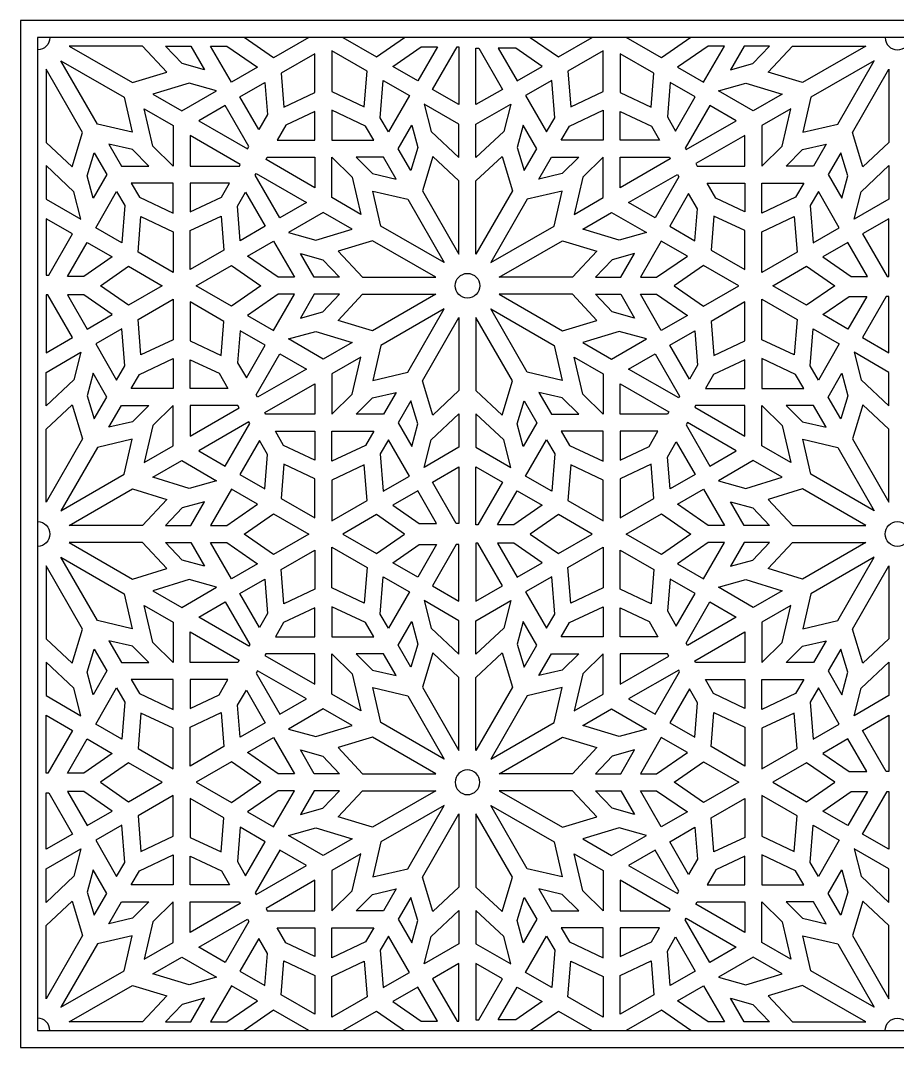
# Model space of a CAD drawing. Extents: x 862 to 3959, y 2083 to 3897.
# Drawn here: x 862 to 2410, y 2083 to 3897 of the extents above; entities that cross this region are included whole.
import ezdxf

# ---------------------------------------------------------------- set-up
doc = ezdxf.new("R2010")
doc.units = 0
doc.layers.add('LAYER_01', color=7, linetype='CONTINUOUS')

msp = doc.modelspace()

# ---------------------------------------------------------------- linework, layer by layer
at = {"layer": 'LAYER_01'}
for points in [[(862, 2083.4), (3958.5, 2083.4), (3958.5, 3896.6), (862, 3896.6)], [(892, 2113.4), (3928.5, 2113.4), (3928.5, 3866.6), (892, 3866.6)], [(1120.3, 3805.4), (1077.1, 3851.6), (948, 3851.6), (1059.8, 3787)], [(1118.2, 3851.6), (1162.6, 3851.6), (1186.8, 3809.6), (1147.2, 3820.6)], [(1226, 3851.6), (1280.1, 3814.1), (1234.2, 3787.6), (1197.2, 3851.6)], [(1563.5, 3790.1), (1519.3, 3815.6), (1569.4, 3850.3), (1598.2, 3850.3)], [(1632.9, 3850.3), (1636.1, 3850.3), (1636.1, 3748.2), (1589.4, 3775.1)], [(1666.1, 3847.7), (1670.9, 3847.7), (1712.8, 3775.1), (1666.1, 3748.2)], [(1736.5, 3847.7), (1705.5, 3847.7), (1738.8, 3790.1), (1782.9, 3815.6)], [(2105, 3851.6), (2076.3, 3851.6), (2022.1, 3814.1), (2068.1, 3787.6)], [(2184.1, 3851.6), (2139.7, 3851.6), (2115.5, 3809.6), (2155.1, 3820.6)], [(2181.9, 3805.4), (2225.1, 3851.6), (2354.3, 3851.6), (2242.4, 3787)], [(1327, 3743.5), (1381.6, 3769.3), (1381.6, 3838), (1322.1, 3803.7)], [(1411.6, 3843.1), (1411.6, 3771.4), (1468.6, 3744.4), (1473.8, 3807.3)], [(1833.6, 3744.4), (1890.6, 3771.4), (1890.6, 3843.1), (1828.5, 3807.3)], [(1920.6, 3838), (1920.6, 3769.3), (1975.3, 3743.5), (1980.2, 3803.7)], [(953.2, 3638.2), (971.6, 3698.8), (907, 3810.6), (907, 3681.5)], [(1059.2, 3699.4), (997.6, 3713.8), (933, 3825.6), (1044.8, 3761)], [(2243.1, 3699.4), (2304.7, 3713.8), (2369.3, 3825.6), (2257.4, 3761)], [(2349.1, 3638.2), (2330.7, 3698.8), (2395.3, 3810.6), (2395.3, 3681.5)], [(1511.5, 3700.1), (1497.1, 3725), (1502.5, 3790.7), (1548.5, 3764.1)], [(1805.1, 3725), (1799.8, 3790.7), (1753.8, 3764.1), (1790.8, 3700.1)], [(1208.2, 3772.6), (1159.7, 3786), (1095.4, 3766.5), (1146.5, 3736.9)], [(1297.9, 3730.8), (1282.5, 3704), (1249.2, 3761.6), (1293.3, 3787.1)], [(2053.1, 3761.6), (2008.9, 3787.1), (2004, 3726.3), (2018.3, 3701.4)], [(2094.1, 3772.6), (2142.5, 3786), (2206.9, 3766.5), (2155.7, 3736.9)], [(1131.5, 3639.7), (1095.6, 3675), (1080.4, 3740.5), (1131.5, 3711)], [(1262.8, 3669.8), (1265.1, 3674), (1223.2, 3746.6), (1176.5, 3719.6)], [(1330.6, 3711.9), (1315.1, 3685.1), (1381.6, 3685.1), (1381.6, 3736.1)], [(1471.1, 3710), (1411.6, 3738.2), (1411.6, 3685.1), (1485.5, 3685.1)], [(1574.4, 3749.1), (1587.1, 3700.4), (1636.1, 3654.5), (1636.1, 3713.5)], [(1727.8, 3749.1), (1715.2, 3700.4), (1666.1, 3654.5), (1666.1, 3713.5)], [(1816.7, 3685.1), (1831.1, 3710), (1890.6, 3738.2), (1890.6, 3685.1)], [(1920.6, 3685.1), (1920.6, 3736.1), (1975.8, 3710), (1990.1, 3685.1)], [(2035.7, 3671.4), (2037.3, 3668.6), (2125.7, 3719.6), (2079.1, 3746.6)], [(2170.7, 3639.7), (2206.6, 3675), (2221.9, 3740.5), (2170.7, 3711)], [(1551, 3631.7), (1528.8, 3670.1), (1553, 3712.1), (1563.4, 3672.3)], [(1751.2, 3631.7), (1773.4, 3670.1), (1749.2, 3712.1), (1738.9, 3672.3)], [(1248.3, 3639.7), (1250, 3642.6), (1161.5, 3693.6), (1161.5, 3639.7)], [(2054.5, 3643.9), (2056.9, 3639.7), (2140.7, 3639.7), (2140.7, 3693.6)], [(992.1, 3663.2), (1014.3, 3624.7), (990.1, 3582.8), (979.8, 3622.6)], [(1018.1, 3678.2), (1040.3, 3639.7), (1088.7, 3639.7), (1059.4, 3668.6)], [(2284.2, 3678.2), (2262, 3639.7), (2213.5, 3639.7), (2242.8, 3668.6)], [(2310.2, 3663.2), (2288, 3624.7), (2312.2, 3582.8), (2322.5, 3622.6)], [(1295.4, 3651), (1297.7, 3655.1), (1381.6, 3655.1), (1381.6, 3601.2)], [(1411.6, 3655.1), (1447.5, 3619.9), (1462.7, 3554.4), (1411.6, 3583.9)], [(1525, 3616.7), (1502.8, 3655.1), (1454.4, 3655.1), (1483.7, 3626.3)], [(1589.9, 3656.6), (1571.6, 3596.1), (1636.1, 3484.3), (1636.1, 3613.4)], [(1712.3, 3656.6), (1730.7, 3596.1), (1666.1, 3484.3), (1666.1, 3613.4)], [(1777.2, 3616.7), (1799.4, 3655.1), (1847.9, 3655.1), (1818.5, 3626.3)], [(1890.6, 3655.1), (1854.8, 3619.9), (1839.5, 3554.4), (1890.6, 3583.9)], [(2007.5, 3655.1), (2009.1, 3652.3), (1920.6, 3601.2), (1920.6, 3655.1)], [(968.7, 3545.7), (956.1, 3594.4), (907, 3640.4), (907, 3581.3)], [(1276.5, 3623.5), (1278.2, 3626.3), (1366.6, 3575.2), (1319.9, 3548.3)], [(2333.6, 3545.7), (2346.2, 3594.4), (2395.3, 3640.4), (2395.3, 3581.3)], [(1057.6, 3609.7), (1072, 3584.8), (1131.5, 3556.7), (1131.5, 3609.7)], [(1161.5, 3609.7), (1161.5, 3558.8), (1216.6, 3584.8), (1231, 3609.7)], [(2021.9, 3625), (2024.3, 3620.9), (1982.3, 3548.3), (1935.6, 3575.2)], [(2089.7, 3582.9), (2074.2, 3609.7), (2140.7, 3609.7), (2140.7, 3558.8)], [(2230.3, 3584.8), (2170.7, 3556.7), (2170.7, 3609.7), (2244.7, 3609.7)], [(1046, 3569.8), (1040.6, 3504.2), (994.7, 3530.7), (1031.6, 3594.7)], [(1293.9, 3533.3), (1249.8, 3507.8), (1244.8, 3568.6), (1259.2, 3593.5)], [(1484, 3595.4), (1545.6, 3581.1), (1610.2, 3469.3), (1498.3, 3533.8)], [(1818.3, 3595.4), (1756.7, 3581.1), (1692.1, 3469.3), (1803.9, 3533.8)], [(2057.1, 3564.1), (2041.6, 3590.9), (2008.3, 3533.3), (2052.5, 3507.8)], [(2270.6, 3594.7), (2256.3, 3569.8), (2261.6, 3504.2), (2307.6, 3530.7)], [(1334.9, 3522.3), (1383.4, 3508.9), (1447.7, 3528.4), (1396.6, 3557.9)], [(1967.3, 3522.3), (1918.9, 3508.9), (1854.5, 3528.4), (1905.6, 3557.9)], [(907, 3447.1), (911.8, 3447.1), (953.7, 3519.7), (907, 3546.7)], [(1074.5, 3550.4), (1131.5, 3523.5), (1131.5, 3451.7), (1069.4, 3487.6)], [(1216.1, 3551.4), (1221.1, 3491.2), (1161.5, 3456.8), (1161.5, 3525.6)], [(2086.1, 3551.4), (2081.2, 3491.2), (2140.7, 3456.8), (2140.7, 3525.6)], [(2170.7, 3451.7), (2170.7, 3523.5), (2227.7, 3550.4), (2232.9, 3487.6)], [(2392, 3444.6), (2395.3, 3444.6), (2395.3, 3546.7), (2348.6, 3519.7)], [(979.7, 3504.7), (1023.8, 3479.3), (973.7, 3444.6), (944.9, 3444.6)], [(1345.9, 3443.3), (1317.1, 3443.3), (1263, 3480.8), (1308.9, 3507.3)], [(1422.8, 3489.5), (1466, 3443.3), (1595.2, 3443.3), (1483.3, 3507.9)], [(1879.5, 3489.5), (1836.3, 3443.3), (1707.1, 3443.3), (1818.9, 3507.9)], [(1985.1, 3443.3), (2039.3, 3480.8), (1993.3, 3507.3), (1956.4, 3443.3)], [(2322.6, 3504.7), (2278.5, 3479.3), (2328.6, 3444.6), (2357.3, 3444.6)], [(1424.9, 3443.3), (1380.5, 3443.3), (1356.3, 3485.2), (1395.9, 3474.3)], [(1877.3, 3443.3), (1921.7, 3443.3), (1945.9, 3485.2), (1906.3, 3474.3)], [(1286.1, 3428.3), (1234.3, 3392.4), (1172.1, 3428.3), (1234.3, 3464.2)], [(2016.2, 3428.3), (2068, 3392.4), (2130.2, 3428.3), (2068, 3464.2)], [(1112.1, 3428.3), (1052.6, 3393.9), (1002.9, 3428.3), (1052.6, 3462.7)], [(2190.2, 3428.3), (2249.7, 3462.7), (2299.4, 3428.3), (2249.7, 3393.9)], [(910.3, 3412), (907, 3412), (907, 3309.9), (953.7, 3336.8)], [(979.7, 3351.8), (1023.8, 3377.3), (973.7, 3412), (944.9, 3412)], [(1317.1, 3413.3), (1263, 3375.8), (1308.9, 3349.3), (1345.9, 3413.3)], [(1424.9, 3413.3), (1380.5, 3413.3), (1356.3, 3371.3), (1395.9, 3382.3)], [(1422.8, 3367.1), (1466, 3413.3), (1595.2, 3413.3), (1483.3, 3348.7)], [(1879.5, 3367.1), (1836.3, 3413.3), (1707.1, 3413.3), (1818.9, 3348.7)], [(1877.3, 3413.3), (1921.7, 3413.3), (1945.9, 3371.3), (1906.3, 3382.3)], [(1956.4, 3413.3), (1985.1, 3413.3), (2039.3, 3375.8), (1993.3, 3349.3)], [(2324.9, 3409.5), (2355.9, 3409.5), (2322.6, 3351.8), (2278.5, 3377.3)], [(2395.3, 3409.5), (2390.5, 3409.5), (2348.6, 3336.8), (2395.3, 3309.9)], [(1131.5, 3404.9), (1131.5, 3333.1), (1074.5, 3306.1), (1069.4, 3369)], [(1216.1, 3305.2), (1221.1, 3365.4), (1161.5, 3399.8), (1161.5, 3331)], [(2140.7, 3399.8), (2081.2, 3365.4), (2086.1, 3305.2), (2140.7, 3331)], [(2227.7, 3306.1), (2170.7, 3333.1), (2170.7, 3404.9), (2232.9, 3369)], [(1484, 3261.1), (1545.6, 3275.5), (1610.2, 3387.3), (1498.3, 3322.7)], [(1818.3, 3261.1), (1756.7, 3275.5), (1692.1, 3387.3), (1803.9, 3322.7)], [(1589.9, 3199.9), (1571.6, 3260.5), (1636.1, 3372.3), (1636.1, 3243.2)], [(1712.3, 3199.9), (1730.7, 3260.5), (1666.1, 3372.3), (1666.1, 3243.2)], [(1031.6, 3261.8), (1046, 3286.7), (1040.6, 3352.4), (994.7, 3325.8)], [(1245.2, 3292.5), (1260.7, 3265.7), (1293.9, 3323.3), (1249.8, 3348.8)], [(1334.9, 3334.3), (1383.4, 3347.7), (1447.7, 3328.2), (1396.6, 3298.7)], [(1967.3, 3334.3), (1918.9, 3347.7), (1854.5, 3328.2), (1905.6, 3298.7)], [(2008.3, 3323.3), (2052.5, 3348.8), (2057.4, 3288), (2043.1, 3263.1)], [(2256.3, 3286.7), (2261.6, 3352.4), (2307.6, 3325.8), (2270.6, 3261.8)], [(968.7, 3310.8), (956.1, 3262.1), (907, 3216.2), (907, 3275.2)], [(1280.4, 3231.5), (1278, 3235.7), (1319.9, 3308.3), (1366.6, 3281.3)], [(1411.6, 3201.5), (1447.5, 3236.7), (1462.7, 3302.2), (1411.6, 3272.7)], [(1890.6, 3201.5), (1854.8, 3236.7), (1839.5, 3302.2), (1890.6, 3272.7)], [(2025.7, 3233.1), (2024.1, 3230.3), (1935.6, 3281.3), (1982.3, 3308.3)], [(2333.6, 3310.8), (2346.2, 3262.1), (2395.3, 3216.2), (2395.3, 3275.2)], [(1072, 3271.7), (1131.5, 3299.9), (1131.5, 3246.8), (1057.6, 3246.8)], [(1212.6, 3273.7), (1228.1, 3246.8), (1161.5, 3246.8), (1161.5, 3297.8)], [(2140.7, 3246.8), (2140.7, 3297.8), (2085.6, 3271.7), (2071.3, 3246.8)], [(2244.7, 3246.8), (2230.3, 3271.7), (2170.7, 3299.9), (2170.7, 3246.8)], [(992.1, 3193.4), (1014.3, 3231.8), (990.1, 3273.8), (979.8, 3234)], [(2310.2, 3193.4), (2288, 3231.8), (2312.2, 3273.8), (2322.5, 3234)], [(1294.8, 3201.5), (1293.2, 3204.3), (1381.6, 3255.4), (1381.6, 3201.5)], [(2006.9, 3205.6), (2004.5, 3201.5), (1920.6, 3201.5), (1920.6, 3255.4)], [(1525, 3239.9), (1502.8, 3201.5), (1454.4, 3201.5), (1483.7, 3230.3)], [(1777.2, 3239.9), (1799.4, 3201.5), (1847.9, 3201.5), (1818.5, 3230.3)], [(953.2, 3218.3), (971.6, 3157.8), (907, 3046), (907, 3175.1)], [(1018.1, 3178.4), (1040.3, 3216.8), (1088.7, 3216.8), (1059.4, 3188)], [(1131.5, 3216.8), (1095.6, 3181.6), (1080.4, 3116.1), (1131.5, 3145.6)], [(1247.8, 3212.7), (1245.4, 3216.8), (1161.5, 3216.8), (1161.5, 3162.9)], [(1551, 3224.9), (1528.8, 3186.5), (1553, 3144.5), (1563.4, 3184.3)], [(1751.2, 3224.9), (1773.4, 3186.5), (1749.2, 3144.5), (1738.9, 3184.3)], [(2053.9, 3216.8), (2052.3, 3214), (2140.7, 3162.9), (2140.7, 3216.8)], [(2170.7, 3216.8), (2206.6, 3181.6), (2221.9, 3116.1), (2170.7, 3145.6)], [(2284.2, 3178.4), (2262, 3216.8), (2213.5, 3216.8), (2242.8, 3188)], [(2349.1, 3218.3), (2330.7, 3157.8), (2395.3, 3046), (2395.3, 3175.1)], [(1574.4, 3107.4), (1587.1, 3156.1), (1636.1, 3202.1), (1636.1, 3143.1)], [(1727.8, 3107.4), (1715.2, 3156.1), (1666.1, 3202.1), (1666.1, 3143.1)], [(1266.6, 3185.2), (1265, 3188), (1176.5, 3136.9), (1223.2, 3110)], [(2039.5, 3186.7), (2037.1, 3182.6), (2079.1, 3110), (2125.7, 3136.9)], [(1059.2, 3157.2), (997.6, 3142.8), (933, 3031), (1044.8, 3095.6)], [(1249.2, 3095), (1293.3, 3069.5), (1298.3, 3130.3), (1283.9, 3155.2)], [(1381.6, 3171.5), (1381.6, 3120.5), (1326.5, 3146.5), (1312.1, 3171.5)], [(1485.5, 3171.5), (1471.1, 3146.5), (1411.6, 3118.4), (1411.6, 3171.5)], [(1497.1, 3131.5), (1502.5, 3065.9), (1548.5, 3092.4), (1511.5, 3156.5)], [(1790.8, 3156.5), (1805.1, 3131.5), (1799.8, 3065.9), (1753.8, 3092.4)], [(1831.1, 3146.5), (1890.6, 3118.4), (1890.6, 3171.5), (1816.7, 3171.5)], [(1971.7, 3144.6), (1987.2, 3171.5), (1920.6, 3171.5), (1920.6, 3120.5)], [(2243.1, 3157.2), (2304.7, 3142.8), (2369.3, 3031), (2257.4, 3095.6)], [(2004.3, 3125.8), (2019.8, 3152.6), (2053.1, 3095), (2008.9, 3069.5)], [(1208.2, 3084), (1159.7, 3070.6), (1095.4, 3090.1), (1146.5, 3119.6)], [(2094.1, 3084), (2142.5, 3070.6), (2206.9, 3090.1), (2155.7, 3119.6)], [(1381.6, 3018.5), (1381.6, 3087.3), (1327, 3113.1), (1322.1, 3052.9)], [(1411.6, 3013.4), (1473.8, 3049.3), (1468.6, 3112.2), (1411.6, 3085.2)], [(1636.1, 3008.8), (1631.4, 3008.8), (1589.4, 3081.5), (1636.1, 3108.4)], [(1669.4, 3006.3), (1666.1, 3006.3), (1666.1, 3108.4), (1712.8, 3081.5)], [(1833.6, 3112.2), (1828.5, 3049.3), (1890.6, 3013.4), (1890.6, 3085.2)], [(1975.3, 3113.1), (1920.6, 3087.3), (1920.6, 3018.5), (1980.2, 3052.9)], [(1120.3, 3051.2), (1077.1, 3005), (948, 3005), (1059.8, 3069.6)], [(1197.2, 3005), (1226, 3005), (1280.1, 3042.5), (1234.2, 3069)], [(1565.8, 3008.8), (1596.7, 3008.8), (1563.5, 3066.5), (1519.3, 3041)], [(1738.8, 3066.5), (1782.9, 3041), (1732.8, 3006.3), (1704.1, 3006.3)], [(2076.3, 3005), (2022.1, 3042.5), (2068.1, 3069), (2105, 3005)], [(2181.9, 3051.2), (2225.1, 3005), (2354.3, 3005), (2242.4, 3069.6)], [(1118.2, 3005), (1162.6, 3005), (1186.8, 3047), (1147.2, 3036)], [(2184.1, 3005), (2139.7, 3005), (2115.5, 3047), (2155.1, 3036)], [(1257, 2990), (1308.9, 3025.9), (1371, 2990), (1308.9, 2954.1)], [(1540.2, 2990), (1490.6, 3024.4), (1431, 2990), (1490.6, 2955.6)], [(1871.2, 2990), (1811.7, 3024.4), (1762, 2990), (1811.7, 2955.6)], [(1931.2, 2990), (1993.4, 3025.9), (2045.2, 2990), (1993.4, 2954.1)], [(1120.3, 2928.8), (1077.1, 2975), (948, 2975), (1059.8, 2910.4)], [(1118.2, 2975), (1162.6, 2975), (1186.8, 2933.1), (1147.2, 2944)], [(1197.2, 2975), (1226, 2975), (1280.1, 2937.5), (1234.2, 2911)], [(1669.4, 2973.7), (1666.1, 2973.7), (1666.1, 2871.6), (1712.8, 2898.5)], [(1738.8, 2913.5), (1782.9, 2939), (1732.8, 2973.7), (1704.1, 2973.7)], [(2076.3, 2975), (2022.1, 2937.5), (2068.1, 2911), (2105, 2975)], [(2184.1, 2975), (2139.7, 2975), (2115.5, 2933.1), (2155.1, 2944)], [(2181.9, 2928.8), (2225.1, 2975), (2354.3, 2975), (2242.4, 2910.4)], [(1381.6, 2961.5), (1381.6, 2892.7), (1327, 2866.9), (1322.1, 2927.1)], [(1411.6, 2966.6), (1473.8, 2930.7), (1468.6, 2867.8), (1411.6, 2894.8)], [(1565.8, 2971.2), (1596.7, 2971.2), (1563.5, 2913.5), (1519.3, 2939)], [(1636.1, 2971.2), (1631.4, 2971.2), (1589.4, 2898.5), (1636.1, 2871.6)], [(1833.6, 2867.8), (1828.5, 2930.7), (1890.6, 2966.6), (1890.6, 2894.8)], [(1975.3, 2866.9), (1920.6, 2892.7), (1920.6, 2961.5), (1980.2, 2927.1)], [(1059.2, 2822.8), (997.6, 2837.2), (933, 2949), (1044.8, 2884.5)], [(2243.1, 2822.8), (2304.7, 2837.2), (2369.3, 2949), (2257.4, 2884.5)], [(953.2, 2761.7), (971.6, 2822.2), (907, 2934), (907, 2804.9)], [(2349.1, 2761.7), (2330.7, 2822.2), (2395.3, 2934), (2395.3, 2804.9)], [(1208.2, 2896), (1159.7, 2909.4), (1095.4, 2889.9), (1146.5, 2860.4)], [(1249.2, 2885), (1293.3, 2910.5), (1298.3, 2849.7), (1283.9, 2824.8)], [(1497.1, 2848.5), (1502.5, 2914.1), (1548.5, 2887.6), (1511.5, 2823.6)], [(1790.8, 2823.6), (1805.1, 2848.5), (1799.8, 2914.1), (1753.8, 2887.6)], [(2004.3, 2854.2), (2019.8, 2827.4), (2053.1, 2885), (2008.9, 2910.5)], [(2094.1, 2896), (2142.5, 2909.4), (2206.9, 2889.9), (2155.7, 2860.4)], [(1266.6, 2794.8), (1265, 2792), (1176.5, 2843.1), (1223.2, 2870)], [(1574.4, 2872.6), (1587.1, 2823.9), (1636.1, 2777.9), (1636.1, 2836.9)], [(1727.8, 2872.6), (1715.2, 2823.9), (1666.1, 2777.9), (1666.1, 2836.9)], [(2039.5, 2793.3), (2037.1, 2797.4), (2079.1, 2870), (2125.7, 2843.1)], [(1131.5, 2763.2), (1095.6, 2798.4), (1080.4, 2863.9), (1131.5, 2834.4)], [(1381.6, 2808.6), (1381.6, 2859.5), (1326.5, 2833.5), (1312.1, 2808.6)], [(1485.5, 2808.6), (1471.1, 2833.5), (1411.6, 2861.6), (1411.6, 2808.6)], [(1831.1, 2833.5), (1890.6, 2861.6), (1890.6, 2808.6), (1816.7, 2808.6)], [(1971.7, 2835.4), (1987.2, 2808.6), (1920.6, 2808.6), (1920.6, 2859.5)], [(2170.7, 2763.2), (2206.6, 2798.4), (2221.9, 2863.9), (2170.7, 2834.4)], [(1551, 2755.1), (1528.8, 2793.6), (1553, 2835.5), (1563.4, 2795.7)], [(1751.2, 2755.1), (1773.4, 2793.6), (1749.2, 2835.5), (1738.9, 2795.7)], [(1247.8, 2767.3), (1245.4, 2763.2), (1161.5, 2763.2), (1161.5, 2817.1)], [(2053.9, 2763.2), (2052.3, 2766), (2140.7, 2817.1), (2140.7, 2763.2)], [(1018.1, 2801.6), (1040.3, 2763.2), (1088.7, 2763.2), (1059.4, 2792)], [(2284.2, 2801.6), (2262, 2763.2), (2213.5, 2763.2), (2242.8, 2792)], [(992.1, 2786.6), (1014.3, 2748.2), (990.1, 2706.2), (979.8, 2746)], [(1294.8, 2778.6), (1293.2, 2775.7), (1381.6, 2724.6), (1381.6, 2778.6)], [(1411.6, 2778.6), (1447.5, 2743.3), (1462.7, 2677.8), (1411.6, 2707.3)], [(1525, 2740.1), (1502.8, 2778.6), (1454.4, 2778.6), (1483.7, 2749.7)], [(1589.9, 2780.1), (1571.6, 2719.5), (1636.1, 2607.7), (1636.1, 2736.8)], [(1712.3, 2780.1), (1730.7, 2719.5), (1666.1, 2607.7), (1666.1, 2736.8)], [(1777.2, 2740.1), (1799.4, 2778.6), (1847.9, 2778.6), (1818.5, 2749.7)], [(1890.6, 2778.6), (1854.8, 2743.3), (1839.5, 2677.8), (1890.6, 2707.3)], [(2006.9, 2774.4), (2004.5, 2778.6), (1920.6, 2778.6), (1920.6, 2724.6)], [(2310.2, 2786.6), (2288, 2748.2), (2312.2, 2706.2), (2322.5, 2746)], [(968.7, 2669.2), (956.1, 2717.9), (907, 2763.8), (907, 2704.8)], [(2333.6, 2669.2), (2346.2, 2717.9), (2395.3, 2763.8), (2395.3, 2704.8)], [(1280.4, 2748.5), (1278, 2744.3), (1319.9, 2671.7), (1366.6, 2698.7)], [(2025.7, 2746.9), (2024.1, 2749.7), (1935.6, 2698.7), (1982.3, 2671.7)], [(1072, 2708.3), (1131.5, 2680.1), (1131.5, 2733.2), (1057.6, 2733.2)], [(1212.6, 2706.3), (1228.1, 2733.2), (1161.5, 2733.2), (1161.5, 2682.2)], [(2140.7, 2733.2), (2140.7, 2682.2), (2085.6, 2708.3), (2071.3, 2733.2)], [(2244.7, 2733.2), (2230.3, 2708.3), (2170.7, 2680.1), (2170.7, 2733.2)], [(1031.6, 2718.2), (1046, 2693.3), (1040.6, 2627.6), (994.7, 2654.2)], [(1245.2, 2687.5), (1260.7, 2714.3), (1293.9, 2656.7), (1249.8, 2631.2)], [(1484, 2718.9), (1545.6, 2704.5), (1610.2, 2592.7), (1498.3, 2657.3)], [(1818.3, 2718.9), (1756.7, 2704.5), (1692.1, 2592.7), (1803.9, 2657.3)], [(2008.3, 2656.7), (2052.5, 2631.2), (2057.4, 2692), (2043.1, 2716.9)], [(2256.3, 2693.3), (2261.6, 2627.6), (2307.6, 2654.2), (2270.6, 2718.2)], [(910.3, 2568), (907, 2568), (907, 2670.1), (953.7, 2643.2)], [(1131.5, 2575.2), (1131.5, 2646.9), (1074.5, 2673.9), (1069.4, 2611)], [(1216.1, 2674.8), (1221.1, 2614.6), (1161.5, 2580.3), (1161.5, 2649)], [(1334.9, 2645.7), (1383.4, 2632.3), (1447.7, 2651.8), (1396.6, 2681.3)], [(1967.3, 2645.7), (1918.9, 2632.3), (1854.5, 2651.8), (1905.6, 2681.3)], [(2140.7, 2580.3), (2081.2, 2614.6), (2086.1, 2674.8), (2140.7, 2649)], [(2227.7, 2673.9), (2170.7, 2646.9), (2170.7, 2575.2), (2232.9, 2611)], [(2395.3, 2570.5), (2390.5, 2570.5), (2348.6, 2643.2), (2395.3, 2670.1)], [(1317.1, 2566.7), (1263, 2604.2), (1308.9, 2630.7), (1345.9, 2566.7)], [(1422.8, 2612.9), (1466, 2566.7), (1595.2, 2566.7), (1483.3, 2631.3)], [(1879.5, 2612.9), (1836.3, 2566.7), (1707.1, 2566.7), (1818.9, 2631.3)], [(1956.4, 2566.7), (1985.1, 2566.7), (2039.3, 2604.2), (1993.3, 2630.7)], [(979.7, 2628.2), (1023.8, 2602.7), (973.7, 2568), (944.9, 2568)], [(2324.9, 2570.5), (2355.9, 2570.5), (2322.6, 2628.2), (2278.5, 2602.7)], [(1424.9, 2566.7), (1380.5, 2566.7), (1356.3, 2608.7), (1395.9, 2597.7)], [(1877.3, 2566.7), (1921.7, 2566.7), (1945.9, 2608.7), (1906.3, 2597.7)], [(1112.1, 2551.7), (1052.6, 2586.1), (1002.9, 2551.7), (1052.6, 2517.3)], [(1286.1, 2551.7), (1234.3, 2587.6), (1172.1, 2551.7), (1234.3, 2515.8)], [(2016.2, 2551.7), (2068, 2587.6), (2130.2, 2551.7), (2068, 2515.8)], [(2190.2, 2551.7), (2249.7, 2517.3), (2299.4, 2551.7), (2249.7, 2586.1)], [(907, 2532.9), (911.8, 2532.9), (953.7, 2460.3), (907, 2433.3)], [(979.7, 2475.3), (1023.8, 2500.7), (973.7, 2535.4), (944.9, 2535.4)], [(1074.5, 2429.6), (1131.5, 2456.5), (1131.5, 2528.3), (1069.4, 2492.4)], [(1216.1, 2428.6), (1221.1, 2488.8), (1161.5, 2523.2), (1161.5, 2454.4)], [(1345.9, 2536.7), (1317.1, 2536.7), (1263, 2499.2), (1308.9, 2472.7)], [(1424.9, 2536.7), (1380.5, 2536.7), (1356.3, 2494.8), (1395.9, 2505.7)], [(1422.8, 2490.5), (1466, 2536.7), (1595.2, 2536.7), (1483.3, 2472.2)], [(1879.5, 2490.5), (1836.3, 2536.7), (1707.1, 2536.7), (1818.9, 2472.2)], [(1877.3, 2536.7), (1921.7, 2536.7), (1945.9, 2494.8), (1906.3, 2505.7)], [(1985.1, 2536.7), (2039.3, 2499.2), (1993.3, 2472.7), (1956.4, 2536.7)], [(2086.1, 2428.6), (2081.2, 2488.8), (2140.7, 2523.2), (2140.7, 2454.4)], [(2170.7, 2528.3), (2170.7, 2456.5), (2227.7, 2429.6), (2232.9, 2492.4)], [(2322.6, 2475.3), (2278.5, 2500.7), (2328.6, 2535.4), (2357.3, 2535.4)], [(2392, 2535.4), (2395.3, 2535.4), (2395.3, 2433.3), (2348.6, 2460.3)], [(1484, 2384.6), (1545.6, 2398.9), (1610.2, 2510.7), (1498.3, 2446.2)], [(1818.3, 2384.6), (1756.7, 2398.9), (1692.1, 2510.7), (1803.9, 2446.2)], [(1589.9, 2323.4), (1571.6, 2383.9), (1636.1, 2495.7), (1636.1, 2366.6)], [(1712.3, 2323.4), (1730.7, 2383.9), (1666.1, 2495.7), (1666.1, 2366.6)], [(1046, 2410.2), (1040.6, 2475.8), (994.7, 2449.3), (1031.6, 2385.3)], [(1293.9, 2446.7), (1249.8, 2472.2), (1244.8, 2411.5), (1259.2, 2386.5)], [(1334.9, 2457.7), (1383.4, 2471.1), (1447.7, 2451.6), (1396.6, 2422.1)], [(1967.3, 2457.7), (1918.9, 2471.1), (1854.5, 2451.6), (1905.6, 2422.1)], [(2057.1, 2415.9), (2041.6, 2389.1), (2008.3, 2446.7), (2052.5, 2472.2)], [(2270.6, 2385.3), (2256.3, 2410.2), (2261.6, 2475.8), (2307.6, 2449.3)], [(968.7, 2434.3), (956.1, 2385.6), (907, 2339.6), (907, 2398.7)], [(1276.5, 2356.5), (1278.2, 2353.7), (1366.6, 2404.8), (1319.9, 2431.7)], [(2021.9, 2355), (2024.3, 2359.1), (1982.3, 2431.7), (1935.6, 2404.8)], [(2333.6, 2434.3), (2346.2, 2385.6), (2395.3, 2339.6), (2395.3, 2398.7)], [(1057.6, 2370.3), (1072, 2395.2), (1131.5, 2423.3), (1131.5, 2370.3)], [(1161.5, 2370.3), (1161.5, 2421.2), (1216.6, 2395.2), (1231, 2370.3)], [(1411.6, 2324.9), (1447.5, 2360.2), (1462.7, 2425.6), (1411.6, 2396.1)], [(1890.6, 2324.9), (1854.8, 2360.2), (1839.5, 2425.6), (1890.6, 2396.1)], [(2089.7, 2397.1), (2074.2, 2370.3), (2140.7, 2370.3), (2140.7, 2421.2)], [(2230.3, 2395.2), (2170.7, 2423.3), (2170.7, 2370.3), (2244.7, 2370.3)], [(992.1, 2316.8), (1014.3, 2355.3), (990.1, 2397.2), (979.8, 2357.4)], [(2310.2, 2316.8), (2288, 2355.3), (2312.2, 2397.2), (2322.5, 2357.4)], [(1295.4, 2329), (1297.7, 2324.9), (1381.6, 2324.9), (1381.6, 2378.8)], [(2007.5, 2324.9), (2009.1, 2327.7), (1920.6, 2378.8), (1920.6, 2324.9)], [(1525, 2363.3), (1502.8, 2324.9), (1454.4, 2324.9), (1483.7, 2353.7)], [(1777.2, 2363.3), (1799.4, 2324.9), (1847.9, 2324.9), (1818.5, 2353.7)], [(953.2, 2341.8), (971.6, 2281.3), (907, 2169.4), (907, 2298.6)], [(1018.1, 2301.8), (1040.3, 2340.3), (1088.7, 2340.3), (1059.4, 2311.5)], [(1131.5, 2340.3), (1095.6, 2305), (1080.4, 2239.5), (1131.5, 2269)], [(1248.3, 2340.3), (1250, 2337.4), (1161.5, 2286.4), (1161.5, 2340.3)], [(1551, 2348.3), (1528.8, 2309.9), (1553, 2267.9), (1563.4, 2307.7)], [(1751.2, 2348.3), (1773.4, 2309.9), (1749.2, 2267.9), (1738.9, 2307.7)], [(2054.5, 2336.2), (2056.9, 2340.3), (2140.7, 2340.3), (2140.7, 2286.4)], [(2170.7, 2340.3), (2206.6, 2305), (2221.9, 2239.5), (2170.7, 2269)], [(2284.2, 2301.8), (2262, 2340.3), (2213.5, 2340.3), (2242.8, 2311.5)], [(2349.1, 2341.8), (2330.7, 2281.3), (2395.3, 2169.4), (2395.3, 2298.6)], [(1574.4, 2230.9), (1587.1, 2279.6), (1636.1, 2325.5), (1636.1, 2266.5)], [(1727.8, 2230.9), (1715.2, 2279.6), (1666.1, 2325.5), (1666.1, 2266.5)], [(1262.8, 2310.2), (1265.1, 2306.1), (1223.2, 2233.4), (1176.5, 2260.4)], [(2035.7, 2308.6), (2037.3, 2311.5), (2125.7, 2260.4), (2079.1, 2233.4)], [(1330.6, 2268.1), (1315.1, 2294.9), (1381.6, 2294.9), (1381.6, 2243.9)], [(1471.1, 2270), (1411.6, 2241.8), (1411.6, 2294.9), (1485.5, 2294.9)], [(1816.7, 2294.9), (1831.1, 2270), (1890.6, 2241.8), (1890.6, 2294.9)], [(1920.6, 2294.9), (1920.6, 2243.9), (1975.8, 2270), (1990.1, 2294.9)], [(1059.2, 2280.6), (997.6, 2266.3), (933, 2154.4), (1044.8, 2219)], [(1297.9, 2249.2), (1282.5, 2276.1), (1249.2, 2218.4), (1293.3, 2192.9)], [(1511.5, 2279.9), (1497.1, 2255), (1502.5, 2189.3), (1548.5, 2215.9)], [(1805.1, 2255), (1799.8, 2189.3), (1753.8, 2215.9), (1790.8, 2279.9)], [(2053.1, 2218.4), (2008.9, 2192.9), (2004, 2253.7), (2018.3, 2278.6)], [(2243.1, 2280.6), (2304.7, 2266.3), (2369.3, 2154.4), (2257.4, 2219)], [(1208.2, 2207.4), (1159.7, 2194), (1095.4, 2213.5), (1146.5, 2243.1)], [(1327, 2236.6), (1381.6, 2210.7), (1381.6, 2142), (1322.1, 2176.3)], [(1411.6, 2136.9), (1411.6, 2208.6), (1468.6, 2235.6), (1473.8, 2172.8)], [(1632.9, 2129.7), (1636.1, 2129.7), (1636.1, 2231.9), (1589.4, 2204.9)], [(1666.1, 2132.3), (1670.9, 2132.3), (1712.8, 2204.9), (1666.1, 2231.9)], [(1833.6, 2235.6), (1890.6, 2208.6), (1890.6, 2136.9), (1828.5, 2172.8)], [(1920.6, 2142), (1920.6, 2210.7), (1975.3, 2236.6), (1980.2, 2176.3)], [(2094.1, 2207.4), (2142.5, 2194), (2206.9, 2213.5), (2155.7, 2243.1)], [(1120.3, 2174.6), (1077.1, 2128.4), (948, 2128.4), (1059.8, 2193)], [(1226, 2128.4), (1280.1, 2165.9), (1234.2, 2192.4), (1197.2, 2128.4)], [(1563.5, 2189.9), (1519.3, 2164.4), (1569.4, 2129.7), (1598.2, 2129.7)], [(1736.5, 2132.3), (1705.5, 2132.3), (1738.8, 2189.9), (1782.9, 2164.4)], [(2105, 2128.4), (2076.3, 2128.4), (2022.1, 2165.9), (2068.1, 2192.4)], [(2181.9, 2174.6), (2225.1, 2128.4), (2354.3, 2128.4), (2242.4, 2193)], [(1118.2, 2128.4), (1162.6, 2128.4), (1186.8, 2170.4), (1147.2, 2159.4)], [(2184.1, 2128.4), (2139.7, 2128.4), (2115.5, 2170.4), (2155.1, 2159.4)]]:
    msp.add_lwpolyline(points, close=True, dxfattribs=at)
for points in [[(1371, 3866.6), (1308.9, 3830.7), (1257, 3866.6)], [(1431, 3866.6), (1490.6, 3832.2), (1540.2, 3866.6)], [(1762, 3866.6), (1811.7, 3832.2), (1871.2, 3866.6)], [(2045.2, 3866.6), (1993.4, 3830.7), (1931.2, 3866.6)], [(1371, 2113.4), (1308.9, 2149.3), (1257, 2113.4)], [(1431, 2113.4), (1490.6, 2147.8), (1540.2, 2113.4)], [(1762, 2113.4), (1811.7, 2147.8), (1871.2, 2113.4)], [(2045.2, 2113.4), (1993.4, 2149.3), (1931.2, 2113.4)]]:
    msp.add_lwpolyline(points, dxfattribs=at)
for centre in [(1651.1, 3428.3), (2410.3, 2990)]:
    msp.add_circle(centre, 21.8, dxfattribs=at)
at = {"layer": 'LAYER_01', "extrusion": (0, 0, -1)}
msp.add_circle((-1651.1, 2551.7), 21.8, dxfattribs=at)
for centre, start, end in [((-892, 3866.6), 180, 270), ((-892, 2990), 90, 270), ((-2410.3, 2113.4), 0, 180)]:
    msp.add_arc(centre, 21.8, start, end, dxfattribs=at)
at = {"layer": 'LAYER_01'}
for centre, start, end in [((2410.3, 3866.6), 180, 0), ((892, 2113.4), 360, 90)]:
    msp.add_arc(centre, 21.8, start, end, dxfattribs=at)

doc.saveas('drawing.dxf')
